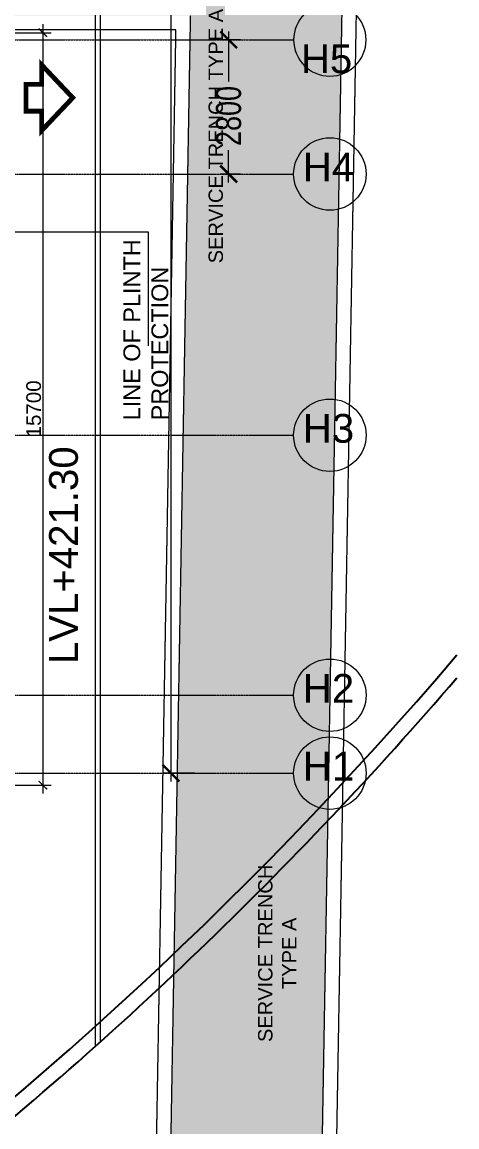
# Model space of a CAD drawing. Header units: millimetres. Extents: x 0 to 147381, y 0 to 170318.
# Drawn here: x 126437 to 135504, y 37157 to 60208 of the extents above; entities that cross this region are included whole.
import ezdxf

# ---------------------------------------------------------------- set-up
doc = ezdxf.new("R2010")
doc.units = ezdxf.units.MM
for name, pattern in [('Center', [29.999999, 12, -6, 6, -6]), ('Demolished', [4.8, 3.2, -1.6]), ('Grid Line', [22.225, 12.7, -3.175, 3.175, -3.175])]:
    doc.linetypes.add(name, pattern=pattern)
for name, color, linetype, lineweight in [('AR_GRID_DIM', 6, 'Continuous', 20), ('ARCH NEW DESIGN STEP HATCH', 21, 'Continuous', 35), ('Arch_Dim', 7, 'Continuous', 25), ('G-ANNO-TEXT', 231, 'Continuous', 25), ('LA- LINE 1', 41, 'Continuous', 25), ('MEP-SERVICE TRENCH', 6, 'Continuous', 30), ('S-GRID', 8, 'Continuous', 9), ('S-GRID-IDEN', 1, 'Continuous', 9)]:
    doc.layers.add(name, color=color, linetype=linetype, lineweight=lineweight)
doc.layers.add('ARCH RCC HATCH', color=253, linetype='Center', lineweight=9, true_color=0x9c9c9c)
doc.layers.add('BUILDING LEVEL', color=1, linetype='Continuous', lineweight=18, true_color=0xf50000)
doc.styles.add('Arial_1', font='arial.ttf', dxfattribs={"height": 630})
doc.styles.add('Arial_2', font='arial.ttf', dxfattribs={"height": 472.5})
doc.styles.add('DIM', font='arial.ttf')
doc.styles.add('GRID_TEXT', font='GOTHIC.TTF', dxfattribs={"width": 0.8})
doc.styles.add('Seal_Text', font='arial.ttf')
doc.dimstyles.new('DIM- 175', dxfattribs={"dimscale": 175, "dimtxt": 1.75, "dimasz": 1, "dimexe": 1, "dimexo": 1, "dimgap": 0.2, "dimtad": 1, "dimdec": 0, "dimrnd": 5, "dimzin": 0, "dimdsep": 46, "dimtxsty": 'DIM', "dimblk": 'ARCHTICK', "dimcen": 0, "dimdle": 1, "dimclrd": 3, "dimclre": 5, "dimclrt": 3, "dimadec": 0, "dimazin": 0, "dimtfac": 1, "dimtdec": 0, "dimtofl": 0, "dimtmove": 2, "dimatfit": 3, "dimfxl": 1, "dimtolj": 1, "dimtzin": 0, "dimlwd": 13, "dimlwe": 15, "dimarcsym": 0})
doc.dimstyles.new('DIM_150_GRID', dxfattribs={"dimscale": 175, "dimtxt": 3, "dimasz": 2, "dimexe": 1, "dimexo": 0.5, "dimgap": 0.5, "dimtad": 1, "dimdec": 0, "dimrnd": 5, "dimzin": 1, "dimdsep": 46, "dimtxsty": 'GRID_TEXT', "dimblk": 'ARCHTICK', "dimcen": 0.09, "dimdle": 1, "dimclrt": 256, "dimazin": 0, "dimtfac": 1, "dimtdec": 0, "dimtmove": 2, "dimatfit": 3, "dimfxl": 1, "dimtvp": 1, "dimtolj": 1, "dimtzin": 0, "dimlwd": 15, "dimlwe": 18, "dimarcsym": 0})

# ---------------------------------------------------------------- blocks, each defined once
blk = doc.blocks.new('_ArchTick')
at = {"color": 0, "linetype": 'ByBlock', "const_width": 0.15}
blk.add_lwpolyline([(-0.5, -0.5), (0.5, 0.5)], dxfattribs=at)
blk = doc.blocks.new('*D44')
at = {"layer": 'AR_GRID_DIM', "color": 0, "lineweight": 18, "transparency": 16777216}
for p, q in [((92334, 85997), (91671, 85997)), ((92334, 0), (91671, 0))]:
    blk.add_line(p, q, dxfattribs=at)
at = {"layer": 'AR_GRID_DIM', "color": 0, "lineweight": 15, "transparency": 16777216}
blk.add_line((91846, 86172), (91846, -175), dxfattribs=at)
at = {"layer": 'Defpoints', "color": 0, "transparency": 16777216}
for p in [(92421, 85997), (91846, 0), (92421, 0)]:
    blk.add_point(p, dxfattribs=at)
at = {"layer": 'AR_GRID_DIM', "color": 0, "lineweight": 15, "transparency": 16777216, "xscale": 350, "yscale": 350, "zscale": 350}
for p, rotation in [((91846, 85997), 90), ((91846, 0), 270)]:
    blk.add_blockref('_ArchTick', p, dxfattribs=dict(at, rotation=rotation))
at = {"layer": 'AR_GRID_DIM', "transparency": 16777216, "insert": (91483, 43868), "char_height": 525, "attachment_point": 5, "rotation": 90, "style": 'GRID_TEXT'}
blk.add_mtext('\\A1;85995', dxfattribs=at)
blk = doc.blocks.new('*D47')
at = {"layer": 'AR_GRID_DIM', "color": 0, "lineweight": 15, "transparency": 16777216}
for p, q in [((93049, 15475), (93049, 14430)), ((93049, 12325), (93049, 12995))]:
    blk.add_line(p, q, dxfattribs=at)
at = {"layer": 'AR_GRID_DIM', "color": 0, "lineweight": 18, "transparency": 16777216}
for p, q in [((93296, 15300), (92874, 15300)), ((93296, 12500), (92874, 12500))]:
    blk.add_line(p, q, dxfattribs=at)
at = {"layer": 'Defpoints', "color": 0, "transparency": 16777216}
for p in [(93049, 15300), (93383, 15300), (93383, 12500)]:
    blk.add_point(p, dxfattribs=at)
at = {"layer": 'AR_GRID_DIM', "color": 0, "lineweight": 15, "transparency": 16777216, "xscale": 350, "yscale": 350, "zscale": 350}
for p, rotation in [((93049, 15300), 90), ((93049, 12500), 270)]:
    blk.add_blockref('_ArchTick', p, dxfattribs=dict(at, rotation=rotation))
at = {"layer": 'AR_GRID_DIM', "transparency": 16777216, "insert": (93049, 13712), "char_height": 525, "attachment_point": 5, "rotation": 90, "style": 'GRID_TEXT'}
blk.add_mtext('\\A1;2800', dxfattribs=at)
blk = doc.blocks.new('Grid - M_Grid Head - Circle-24584-5_Level 452_2')
at = {"layer": 'S-GRID-IDEN'}
blk.add_circle((0, 0), 4, dxfattribs=at)
blk = doc.blocks.new('*D485')
at = {"layer": 'Arch_Dim', "color": 5, "lineweight": 15, "transparency": 16777216}
for p, q in [((124810, 59987), (127045, 59987)), ((124810, 44288), (127045, 44288))]:
    blk.add_line(p, q, dxfattribs=at)
at = {"layer": 'Arch_Dim', "color": 3, "lineweight": 13, "transparency": 16777216}
blk.add_line((126870, 60162), (126870, 44113), dxfattribs=at)
at = {"layer": 'Defpoints', "color": 0, "linetype": 'Continuous', "transparency": 16777216}
for p in [(124635, 59987), (124635, 44288), (126870, 44288)]:
    blk.add_point(p, dxfattribs=at)
at = {"layer": 'Arch_Dim', "color": 3, "linetype": 'Continuous', "lineweight": 13, "transparency": 16777216, "xscale": 175, "yscale": 175, "zscale": 175}
for p, rotation in [((126870, 59987), 90), ((126870, 44288), 270)]:
    blk.add_blockref('_ArchTick', p, dxfattribs=dict(at, rotation=rotation))
at = {"layer": 'Arch_Dim', "color": 3, "linetype": 'Continuous', "transparency": 16777216, "insert": (126679, 52138), "char_height": 306.2, "attachment_point": 5, "rotation": 90, "style": 'DIM'}
blk.add_mtext('\\A1;15700', dxfattribs=at)
blk = doc.blocks.new('A$C07E93286')
at = {"layer": 'LA- LINE 1', "elevation": 3575.332}
for points in [[(57.233, -26.267, 0.252244), (125.736, 10.662, 0.174531)], [(115.937, -1.961, 0.047597), (125.795, 10.186)]]:
    blk.add_lwpolyline(points, format="xyb", dxfattribs=at)
blk = doc.blocks.new('A$C3C7D33BB')
at = {"layer": 'MEP-SERVICE TRENCH', "linetype": 'Continuous'}
h = blk.add_hatch(dxfattribs=at)
h.set_pattern_fill('DOTS', color=256, scale=100)
h.set_pattern_definition([(0, (-479940.34, 234563.17), (79.375, 158.75), [0, -158.75])])
h.paths.add_polyline_path([(239, 30899), (-6668, 78252), (-11561, 77257), (-15618, 77257), (-15618, 75607), (-9465, 75607), (-6127, 52716), (-13537, 52693), (-13535, 51043), (-5886, 51067), (-3199, 32653), (-24851, 32653), (-24848, 31653), (-11718, 31653), (-11718, 31003), (-2915, 31003), (-2974, 27331), (-13938, 27331), (-13938, 25681), (-3003, 25681), (-3449, 65), (-299, 65)])
at = {"layer": 'ARCH NEW DESIGN STEP HATCH', "linetype": 'Continuous', "lineweight": 13}
for points in [[(-13537, 37953), (-8854, 37953), (-8839, 30559), (-4903, 30566), (-4891, 24752), (-4891, 4261)], [(-13537, 37853), (-8954, 37853), (-8939, 30458), (-5002, 30466), (-4991, 24752), (-4991, 4171)]]:
    blk.add_lwpolyline(points, dxfattribs=at)
at = {"layer": 'MEP-SERVICE TRENCH', "linetype": 'Demolished', "lineweight": 9}
for p, q in [((239, 30899), (-300, 5)), ((539, 30918), (0, 0)), ((-3449, 60), (-3003, 25681)), ((-3308, 25381), (-14884, 25380)), ((-3749, 65), (-3308, 25381))]:
    blk.add_line(p, q, dxfattribs=at)
at = {"layer": 'G-ANNO-TEXT', "color": 7, "char_height": 300, "attachment_point": 3, "rotation": 90, "style": 'Arial_2'}
for s, insert, width in [('\\pxqc;SERVICE TRENCH TYPE A', (-2629, 27219, 3501993), 8109.11), ('\\pxqc;SERVICE TRENCH\\PTYPE A', (-1596, 8001, 3501993), 3775.78)]:
    blk.add_mtext(s, dxfattribs=dict(at, insert=insert, width=width))
blk = doc.blocks.new('A$C59E872DE')
at = {"layer": 'S-GRID', "linetype": 'Grid Line', "ltscale": 0.5}
for p, q in [((-6964.1, 15300), (94404.8, 15300)), ((-6964.1, 12500), (94404.8, 12500)), ((-6964.1, 7050), (94404.8, 7050)), ((-6964.1, 1625), (94404.8, 1625)), ((-6964.1, 0), (94404.8, 0))]:
    blk.add_line(p, q, dxfattribs=at)
at = {"layer": 'S-GRID-IDEN', "yscale": 188.9999999999998, "zscale": 188.9999999999998, "rotation": 270}
for p, xscale in [((95160.8, 15299.5), -188.9999999999998), ((95160.8, 12500), 188.9999999999998), ((95160.8, 7050), 188.9999999999998), ((95160.8, 1624.7), 188.9999999999998), ((95160.8, 0), 188.9999999999998)]:
    blk.add_blockref('Grid - M_Grid Head - Circle-24584-5_Level 452_2', p, dxfattribs=dict(at, xscale=xscale))
at = {"layer": 'S-GRID-IDEN', "char_height": 600, "width": 1848.531, "style": 'Arial_1'}
for s, insert, attachment_point in [('H5', (94555.4, 14596.3), 7), ('H4', (94595.9, 12944.7), 1), ('H3', (94595.9, 7494.7), 1), ('H2', (94595.9, 2069.4), 1), ('H1', (94595.9, 444.7), 1)]:
    blk.add_mtext(s, dxfattribs=dict(at, insert=insert, attachment_point=attachment_point))
at = {"layer": 'AR_GRID_DIM'}
for base, p1, p2, picture, middle in [((91846.1, 0), (92421, 85996.9), (92421, 0), '*D44', (91482.9, 43868)), ((93048.9, 15300), (93383, 12500), (93383, 15300), '*D47', (93048.9, 13712.2))]:
    dim = blk.add_linear_dim(base=base, p1=p1, p2=p2, angle=90, dimstyle='DIM_150_GRID', dxfattribs=at)
    dim.commit()
    dim.dimension.update_dxf_attribs({"geometry": picture, "text_midpoint": middle, "dimtype": 128})

msp = doc.modelspace()

# ---------------------------------------------------------------- linework, layer by layer
at = {"layer": 'BUILDING LEVEL', "const_width": 100}
msp.add_lwpolyline([(126844.4, 57945), (126844.4, 58349.1), (126519.3, 58349.1), (126519.3, 58910.9), (126844.4, 58910.9), (126844.4, 59314.9), (127492.7, 58630)], close=True, dxfattribs=at)

# ---------------------------------------------------------------- next in the draw order: block references
at = {"layer": 'ARCH RCC HATCH', "linetype": 'Continuous'}
msp.add_blockref('A$C59E872DE', (37694.7, 44538), dxfattribs=at)

# ---------------------------------------------------------------- next in the draw order: texts
at = {"layer": 'BUILDING LEVEL', "insert": (126999.6, 46812.6), "char_height": 600, "width": 8624.332, "attachment_point": 1, "rotation": 90, "style": 'Seal_Text'}
msp.add_mtext('LVL+421.30', dxfattribs=at)

# ---------------------------------------------------------------- next in the draw order: dimensions: what is measured, and where the dimension line sits
at = {"layer": 'Arch_Dim', "linetype": 'Continuous'}
dim = msp.add_linear_dim(base=(126870.0550162, 44287.9834322), p1=(124634.7233415, 59987.4834323), p2=(124634.7233415, 44287.9834322), angle=90, dimstyle='DIM- 175', dxfattribs=at)
dim.commit()
dim.dimension.update_dxf_attribs({"geometry": '*D485', "text_midpoint": (126678.6920387, 52137.7334323)})

# ---------------------------------------------------------------- next in the draw order: block references
at = {"linetype": 'Continuous', "xscale": 1000, "yscale": 1000, "zscale": 1000, "rotation": 352.9169734788422}
msp.add_blockref('A$C07E93286', (9412.7, 51928.7, -73339.4), dxfattribs=at)

# ---------------------------------------------------------------- next in the draw order: block references
at = {"layer": 'Arch_Dim', "linetype": 'Continuous'}
msp.add_blockref('A$C3C7D33BB', (132953.6, 34665.1), dxfattribs=at)

# ---------------------------------------------------------------- next in the draw order: texts
at = {"layer": 'G-ANNO-TEXT', "color": 7, "insert": (128549.7, 51899.4), "char_height": 350, "width": 5384.675, "attachment_point": 1, "rotation": 90, "style": 'Arial_2'}
msp.add_mtext('LINE OF PLINTH PROTECTION', dxfattribs=at)

# ---------------------------------------------------------------- next in the draw order: leaders
at = {"layer": 'G-ANNO-TEXT', "color": 7}
msp.add_leader([(125634.7, 55829.5), (129068.8, 55829.5), (129068.8, 53451.3)], dimstyle='DIM_150_GRID', override={"dimasz": 3, "dimtad": 0, "dimtfill": 1, "dimarcsym": 2}, dxfattribs=at)

doc.saveas('drawing.dxf')
